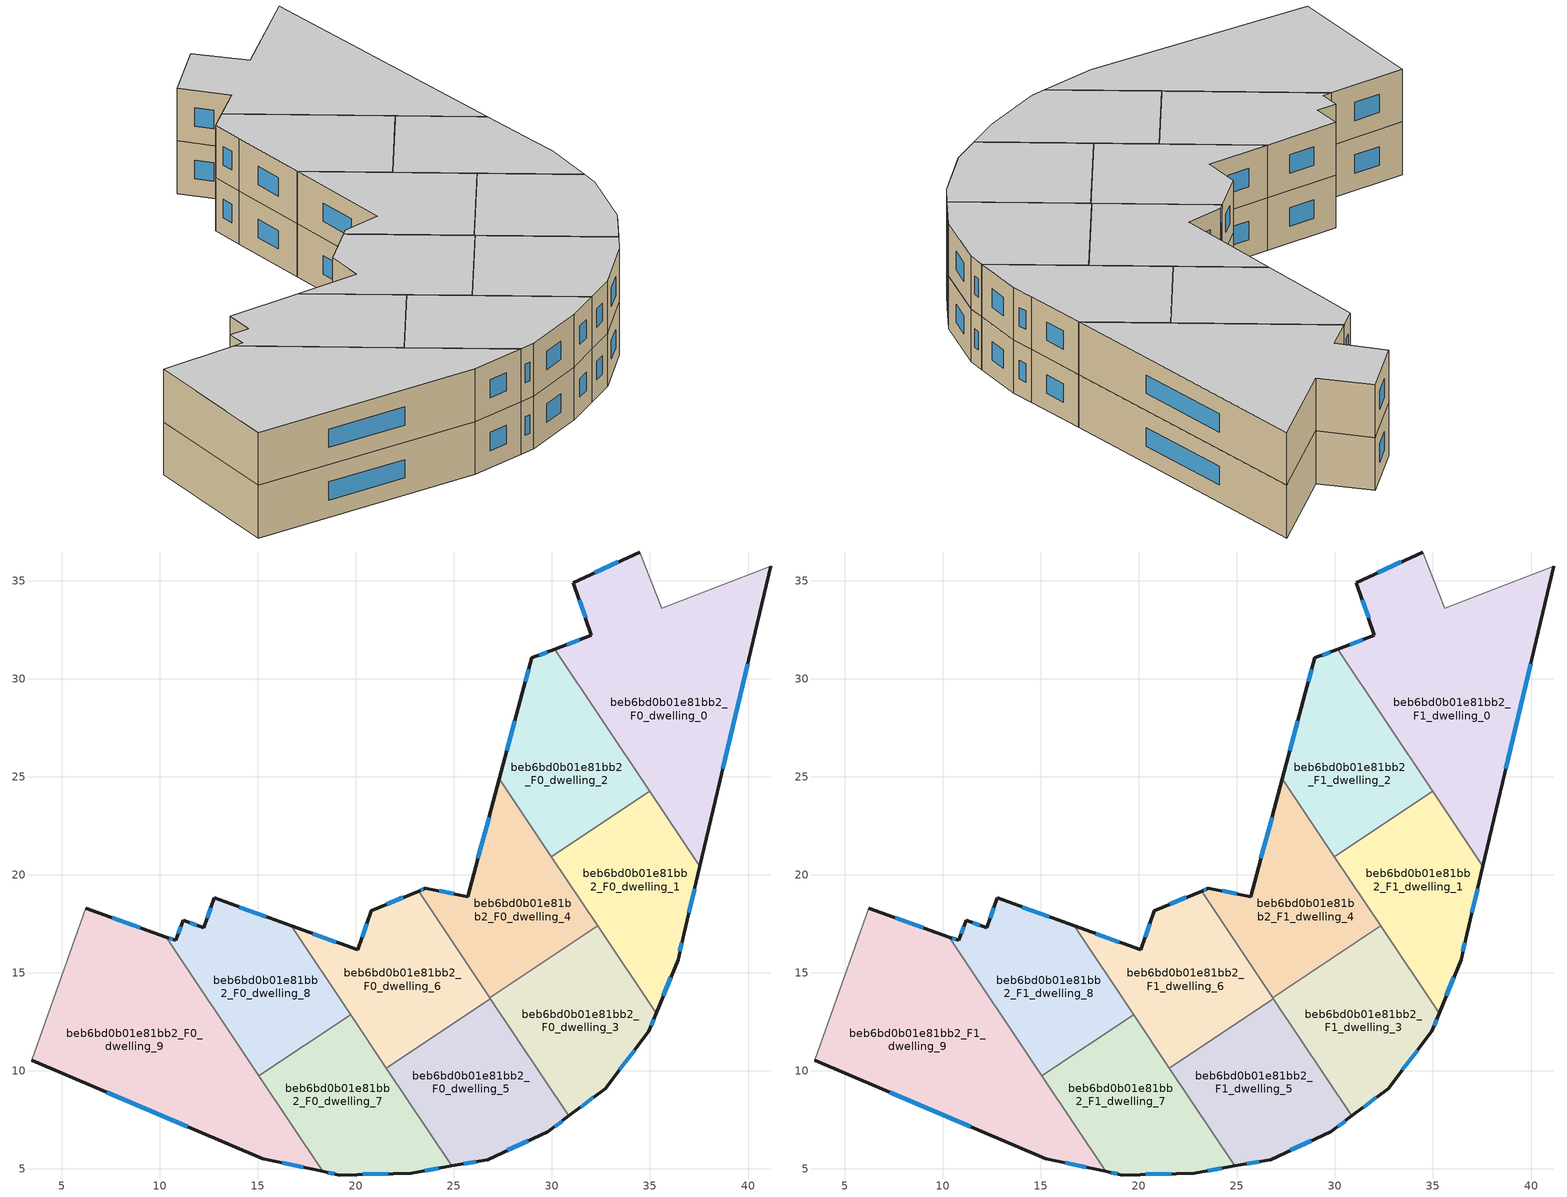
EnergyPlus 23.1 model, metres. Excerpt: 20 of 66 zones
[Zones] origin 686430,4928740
beb6bd0b01e81bb2_F0_dwelling_0
 floor ground (EU_floor_Construction): 41.17,35.74 37.54,20.43 30.14,31.5 32.02,32.22 31.08,34.9 34.48,36.46 35.6,33.6 z0
 wall outside (EU_wall_Construction): 37.54,20.43 41.17,35.74 / 34.48,36.46 31.08,34.9 32.02,32.22 30.14,31.5 z0:3
 wall adiabatic (EU_wall_Construction): 41.17,35.74 35.6,33.6 34.48,36.46 z0:3
 wall to beb6bd0b01e81bb2_F0_dwelling_2 (EU_wall_Construction): 30.14,31.5 34.98,24.26 z0:3
 wall to beb6bd0b01e81bb2_F0_dwelling_1 (EU_wall_Construction): 34.98,24.26 37.54,20.43 z0:3
 window (EU_Window_Construction): 38.72,25.41 39.99,30.76 / 31.41,31.99 30.75,31.74 / 31.39,34.03 31.71,33.09 / 33.37,35.95 32.19,35.41 z0.98:2.02
beb6bd0b01e81bb2_F0_dwelling_1
 floor ground (EU_floor_Construction): 34.98,24.26 37.54,20.43 36.71,16.94 36.44,15.68 35.31,12.93 29.98,20.92 z0
 wall outside (EU_wall_Construction): 35.31,12.93 36.44,15.68 36.71,16.94 37.54,20.43 z0:3
 wall to beb6bd0b01e81bb2_F0_dwelling_2 (EU_wall_Construction): 34.98,24.26 29.98,20.92 z0:3
 wall to beb6bd0b01e81bb2_F0_dwelling_3 (EU_wall_Construction): 32.33,17.39 35.31,12.93 z0:3
 wall to beb6bd0b01e81bb2_F0_dwelling_4 (EU_wall_Construction): 29.98,20.92 32.33,17.39 z0:3
 window (EU_Window_Construction): 36.98,18.07 37.27,19.3 / 36.53,16.09 36.62,16.53 / 35.68,13.82 36.07,14.78 z0.98:2.02
beb6bd0b01e81bb2_F0_dwelling_2
 floor ground (EU_floor_Construction): 30.14,31.5 34.98,24.26 29.98,20.92 27.31,24.9 28.48,29.28 28.97,31.05 z0
 wall outside (EU_wall_Construction): 30.14,31.5 28.97,31.05 28.48,29.28 27.31,24.9 z0:3
 wall to beb6bd0b01e81bb2_F0_dwelling_4 (EU_wall_Construction): 27.31,24.9 29.98,20.92 z0:3
 window (EU_Window_Construction): 29.76,31.36 29.36,31.2 / 28.1,27.85 27.7,26.32 / 28.82,30.48 28.64,29.85 z0.98:2.02
beb6bd0b01e81bb2_F0_dwelling_3
 floor ground (EU_floor_Construction): 32.33,17.39 35.31,12.93 34.94,12.01 32.72,9.1 30.86,7.7 26.84,13.72 z0
 wall outside (EU_wall_Construction): 30.86,7.7 32.72,9.1 34.94,12.01 35.31,12.93 z0:3
 wall to beb6bd0b01e81bb2_F0_dwelling_4 (EU_wall_Construction): 32.33,17.39 26.84,13.72 z0:3
 wall to beb6bd0b01e81bb2_F0_dwelling_5 (EU_wall_Construction): 26.86,13.68 30.86,7.7 z0:3
 wall to beb6bd0b01e81bb2_F0_dwelling_6 (EU_wall_Construction): 26.84,13.72 26.86,13.68 z0:3
 window (EU_Window_Construction): 35.06,12.31 35.19,12.63 / 33.44,10.04 34.22,11.06 / 31.47,8.15 32.12,8.64 z0.98:2.02
beb6bd0b01e81bb2_F0_dwelling_4
 floor ground (EU_floor_Construction): 27.31,24.9 32.33,17.39 26.84,13.72 23.2,19.17 23.55,19.32 25.7,18.88 z0
 wall outside (EU_wall_Construction): 27.31,24.9 25.7,18.88 23.55,19.32 23.2,19.17 z0:3
 wall to beb6bd0b01e81bb2_F0_dwelling_6 (EU_wall_Construction): 23.2,19.17 26.84,13.72 z0:3
 window (EU_Window_Construction): 26.79,22.94 26.23,20.83 / 23.43,19.27 23.31,19.22 / 25,19.02 24.25,19.17 z0.98:2.02
beb6bd0b01e81bb2_F0_dwelling_5
 floor ground (EU_floor_Construction): 26.86,13.68 30.86,7.7 29.8,6.9 26.73,5.48 24.9,5.15 21.56,10.14 z0
 wall outside (EU_wall_Construction): 24.9,5.15 26.73,5.48 29.8,6.9 30.86,7.7 z0:3
 wall to beb6bd0b01e81bb2_F0_dwelling_6 (EU_wall_Construction): 26.86,13.68 21.56,10.14 z0:3
 wall to beb6bd0b01e81bb2_F0_dwelling_7 (EU_wall_Construction): 21.56,10.14 24.9,5.15 z0:3
 window (EU_Window_Construction): 30.14,7.16 30.52,7.44 / 27.73,5.94 28.8,6.43 / 25.49,5.26 26.14,5.37 z0.98:2.02
beb6bd0b01e81bb2_F0_dwelling_6
 floor ground (EU_floor_Construction): 23.2,19.17 26.86,13.68 21.56,10.14 16.72,17.39 20.08,16.17 20.8,18.16 z0
 wall outside (EU_wall_Construction): 23.2,19.17 20.8,18.16 20.08,16.17 16.72,17.39 z0:3
 wall to beb6bd0b01e81bb2_F0_dwelling_8 (EU_wall_Construction): 16.72,17.39 19.74,12.87 z0:3
 wall to beb6bd0b01e81bb2_F0_dwelling_7 (EU_wall_Construction): 19.74,12.87 21.56,10.14 z0:3
 window (EU_Window_Construction): 22.42,18.84 21.58,18.49 / 18.99,16.56 17.81,16.99 / 20.56,17.51 20.32,16.81 z0.98:2.02
beb6bd0b01e81bb2_F0_dwelling_7
 floor ground (EU_floor_Construction): 19.74,12.87 24.9,5.15 22.83,4.79 19.17,4.69 18.32,4.87 15.06,9.75 z0
 wall outside (EU_wall_Construction): 18.32,4.87 19.17,4.69 22.83,4.79 24.9,5.15 z0:3
 wall to beb6bd0b01e81bb2_F0_dwelling_8 (EU_wall_Construction): 19.74,12.87 15.06,9.75 z0:3
 wall to beb6bd0b01e81bb2_F0_dwelling_9 (EU_wall_Construction): 15.06,9.75 18.32,4.87 z0:3
 window (EU_Window_Construction): 23.51,4.9 24.23,5.03 / 20.36,4.72 21.64,4.75 / 18.59,4.81 18.89,4.74 z0.98:2.02
beb6bd0b01e81bb2_F0_dwelling_8
 floor ground (EU_floor_Construction): 16.72,17.39 19.74,12.87 15.06,9.75 10.33,16.82 10.81,16.65 11.19,17.68 12.23,17.3 12.79,18.82 z0
 wall outside (EU_wall_Construction): 16.72,17.39 12.79,18.82 12.23,17.3 11.19,17.68 10.81,16.65 10.33,16.82 z0:3
 wall to beb6bd0b01e81bb2_F0_dwelling_9 (EU_wall_Construction): 10.33,16.82 15.06,9.75 z0:3
 window (EU_Window_Construction): 11.89,17.42 11.53,17.55 / 12.61,18.32 12.41,17.79 / 15.44,17.85 14.06,18.35 / 10.66,16.7 10.49,16.76 / 11.06,17.34 10.94,16.98 z0.98:2.02
beb6bd0b01e81bb2_F0_dwelling_9
 floor ground (EU_floor_Construction): 10.33,16.82 18.32,4.87 15.24,5.53 3.46,10.55 6.23,18.3 z0
 wall outside (EU_wall_Construction): 3.46,10.55 15.24,5.53 18.32,4.87 / 10.33,16.82 6.23,18.3 z0:3
 wall adiabatic (EU_wall_Construction): 6.23,18.3 3.46,10.55 z0:3
 window (EU_Window_Construction): 16.24,5.31 17.32,5.08 / 7.3,8.91 11.41,7.16 / 9,17.3 7.57,17.82 z0.98:2.02
beb6bd0b01e81bb2_F1_dwelling_0
 floor to beb6bd0b01e81bb2_F0_dwelling_0 (EU_floor_Construction): 41.17,35.74 37.54,20.43 30.14,31.5 32.02,32.22 31.08,34.9 34.48,36.46 35.6,33.6 z3
 wall outside (EU_wall_Construction): 37.54,20.43 41.17,35.74 / 34.48,36.46 31.08,34.9 32.02,32.22 30.14,31.5 z3:6
 wall adiabatic (EU_wall_Construction): 41.17,35.74 35.6,33.6 34.48,36.46 z3:6
 wall to beb6bd0b01e81bb2_F1_dwelling_2 (EU_wall_Construction): 30.14,31.5 34.98,24.26 z3:6
 wall to beb6bd0b01e81bb2_F1_dwelling_1 (EU_wall_Construction): 34.98,24.26 37.54,20.43 z3:6
 window (EU_Window_Construction): 38.72,25.41 39.99,30.76 / 31.41,31.99 30.75,31.74 / 31.39,34.03 31.71,33.09 / 33.37,35.95 32.19,35.41 z3.98:5.02
 ceiling to beb6bd0b01e81bb2_F2_dwelling_0 (EU_floor_Construction): 37.54,20.43 41.17,35.74 35.6,33.6 34.48,36.46 31.08,34.9 32.02,32.22 30.14,31.5 z6
beb6bd0b01e81bb2_F1_dwelling_1
 floor to beb6bd0b01e81bb2_F0_dwelling_1 (EU_floor_Construction): 34.98,24.26 37.54,20.43 36.71,16.94 36.44,15.68 35.31,12.93 29.98,20.92 z3
 wall outside (EU_wall_Construction): 35.31,12.93 36.44,15.68 36.71,16.94 37.54,20.43 z3:6
 wall to beb6bd0b01e81bb2_F1_dwelling_2 (EU_wall_Construction): 34.98,24.26 29.98,20.92 z3:6
 wall to beb6bd0b01e81bb2_F1_dwelling_3 (EU_wall_Construction): 32.33,17.39 35.31,12.93 z3:6
 wall to beb6bd0b01e81bb2_F1_dwelling_4 (EU_wall_Construction): 29.98,20.92 32.33,17.39 z3:6
 window (EU_Window_Construction): 36.98,18.07 37.27,19.3 / 36.53,16.09 36.62,16.53 / 35.68,13.82 36.07,14.78 z3.98:5.02
 ceiling to beb6bd0b01e81bb2_F2_dwelling_1 (EU_floor_Construction): 35.31,12.93 36.44,15.68 36.71,16.94 37.54,20.43 34.98,24.26 29.98,20.92 z6
beb6bd0b01e81bb2_F1_dwelling_2
 floor to beb6bd0b01e81bb2_F0_dwelling_2 (EU_floor_Construction): 30.14,31.5 34.98,24.26 29.98,20.92 27.31,24.9 28.48,29.28 28.97,31.05 z3
 wall outside (EU_wall_Construction): 30.14,31.5 28.97,31.05 28.48,29.28 27.31,24.9 z3:6
 wall to beb6bd0b01e81bb2_F1_dwelling_4 (EU_wall_Construction): 27.31,24.9 29.98,20.92 z3:6
 window (EU_Window_Construction): 29.76,31.36 29.36,31.2 / 28.1,27.85 27.7,26.32 / 28.82,30.48 28.64,29.85 z3.98:5.02
 ceiling to beb6bd0b01e81bb2_F2_dwelling_2 (EU_floor_Construction): 34.98,24.26 30.14,31.5 28.97,31.05 28.48,29.28 27.31,24.9 29.98,20.92 z6
beb6bd0b01e81bb2_F1_dwelling_3
 floor to beb6bd0b01e81bb2_F0_dwelling_3 (EU_floor_Construction): 32.33,17.39 35.31,12.93 34.94,12.01 32.72,9.1 30.86,7.7 26.84,13.72 z3
 wall outside (EU_wall_Construction): 30.86,7.7 32.72,9.1 34.94,12.01 35.31,12.93 z3:6
 wall to beb6bd0b01e81bb2_F1_dwelling_4 (EU_wall_Construction): 32.33,17.39 26.84,13.72 z3:6
 wall to beb6bd0b01e81bb2_F1_dwelling_5 (EU_wall_Construction): 26.86,13.68 30.86,7.7 z3:6
 wall to beb6bd0b01e81bb2_F1_dwelling_6 (EU_wall_Construction): 26.84,13.72 26.86,13.68 z3:6
 window (EU_Window_Construction): 35.06,12.31 35.19,12.63 / 33.44,10.04 34.22,11.06 / 31.47,8.15 32.12,8.64 z3.98:5.02
 ceiling to beb6bd0b01e81bb2_F2_dwelling_3 (EU_floor_Construction): 32.72,9.1 34.94,12.01 35.31,12.93 32.33,17.39 26.84,13.72 30.86,7.7 z6
beb6bd0b01e81bb2_F1_dwelling_4
 floor to beb6bd0b01e81bb2_F0_dwelling_4 (EU_floor_Construction): 27.31,24.9 32.33,17.39 26.84,13.72 23.2,19.17 23.55,19.32 25.7,18.88 z3
 wall outside (EU_wall_Construction): 27.31,24.9 25.7,18.88 23.55,19.32 23.2,19.17 z3:6
 wall to beb6bd0b01e81bb2_F1_dwelling_6 (EU_wall_Construction): 23.2,19.17 26.84,13.72 z3:6
 window (EU_Window_Construction): 26.79,22.94 26.23,20.83 / 23.43,19.27 23.31,19.22 / 25,19.02 24.25,19.17 z3.98:5.02
 ceiling to beb6bd0b01e81bb2_F2_dwelling_4 (EU_floor_Construction): 32.33,17.39 27.31,24.9 25.7,18.88 23.55,19.32 23.2,19.17 26.84,13.72 z6
beb6bd0b01e81bb2_F1_dwelling_5
 floor to beb6bd0b01e81bb2_F0_dwelling_5 (EU_floor_Construction): 26.86,13.68 30.86,7.7 29.8,6.9 26.73,5.48 24.9,5.15 21.56,10.14 z3
 wall outside (EU_wall_Construction): 24.9,5.15 26.73,5.48 29.8,6.9 30.86,7.7 z3:6
 wall to beb6bd0b01e81bb2_F1_dwelling_6 (EU_wall_Construction): 26.86,13.68 21.56,10.14 z3:6
 wall to beb6bd0b01e81bb2_F1_dwelling_7 (EU_wall_Construction): 21.56,10.14 24.9,5.15 z3:6
 window (EU_Window_Construction): 30.14,7.16 30.52,7.44 / 27.73,5.94 28.8,6.43 / 25.49,5.26 26.14,5.37 z3.98:5.02
 ceiling to beb6bd0b01e81bb2_F2_dwelling_5 (EU_floor_Construction): 29.8,6.9 30.86,7.7 26.86,13.68 21.56,10.14 24.9,5.15 26.73,5.48 z6
beb6bd0b01e81bb2_F1_dwelling_6
 floor to beb6bd0b01e81bb2_F0_dwelling_6 (EU_floor_Construction): 23.2,19.17 26.86,13.68 21.56,10.14 16.72,17.39 20.08,16.17 20.8,18.16 z3
 wall outside (EU_wall_Construction): 23.2,19.17 20.8,18.16 20.08,16.17 16.72,17.39 z3:6
 wall to beb6bd0b01e81bb2_F1_dwelling_8 (EU_wall_Construction): 16.72,17.39 19.74,12.87 z3:6
 wall to beb6bd0b01e81bb2_F1_dwelling_7 (EU_wall_Construction): 19.74,12.87 21.56,10.14 z3:6
 window (EU_Window_Construction): 22.42,18.84 21.58,18.49 / 18.99,16.56 17.81,16.99 / 20.56,17.51 20.32,16.81 z3.98:5.02
 ceiling to beb6bd0b01e81bb2_F2_dwelling_6 (EU_floor_Construction): 26.86,13.68 23.2,19.17 20.8,18.16 20.08,16.17 16.72,17.39 21.56,10.14 z6
beb6bd0b01e81bb2_F1_dwelling_7
 floor to beb6bd0b01e81bb2_F0_dwelling_7 (EU_floor_Construction): 19.74,12.87 24.9,5.15 22.83,4.79 19.17,4.69 18.32,4.87 15.06,9.75 z3
 wall outside (EU_wall_Construction): 18.32,4.87 19.17,4.69 22.83,4.79 24.9,5.15 z3:6
 wall to beb6bd0b01e81bb2_F1_dwelling_8 (EU_wall_Construction): 19.74,12.87 15.06,9.75 z3:6
 wall to beb6bd0b01e81bb2_F1_dwelling_9 (EU_wall_Construction): 15.06,9.75 18.32,4.87 z3:6
 window (EU_Window_Construction): 23.51,4.9 24.23,5.03 / 20.36,4.72 21.64,4.75 / 18.59,4.81 18.89,4.74 z3.98:5.02
 ceiling to beb6bd0b01e81bb2_F2_dwelling_7 (EU_floor_Construction): 24.9,5.15 19.74,12.87 15.06,9.75 18.32,4.87 19.17,4.69 22.83,4.79 z6
beb6bd0b01e81bb2_F1_dwelling_8
 floor to beb6bd0b01e81bb2_F0_dwelling_8 (EU_floor_Construction): 16.72,17.39 19.74,12.87 15.06,9.75 10.33,16.82 10.81,16.65 11.19,17.68 12.23,17.3 12.79,18.82 z3
 wall outside (EU_wall_Construction): 16.72,17.39 12.79,18.82 12.23,17.3 11.19,17.68 10.81,16.65 10.33,16.82 z3:6
 wall to beb6bd0b01e81bb2_F1_dwelling_9 (EU_wall_Construction): 10.33,16.82 15.06,9.75 z3:6
 window (EU_Window_Construction): 11.89,17.42 11.53,17.55 / 12.61,18.32 12.41,17.79 / 15.44,17.85 14.06,18.35 / 10.66,16.7 10.49,16.76 / 11.06,17.34 10.94,16.98 z3.98:5.02
 ceiling to beb6bd0b01e81bb2_F2_dwelling_8 (EU_floor_Construction): 19.74,12.87 16.72,17.39 12.79,18.82 12.23,17.3 11.19,17.68 10.81,16.65 10.33,16.82 15.06,9.75 z6
beb6bd0b01e81bb2_F1_dwelling_9
 floor to beb6bd0b01e81bb2_F0_dwelling_9 (EU_floor_Construction): 10.33,16.82 18.32,4.87 15.24,5.53 3.46,10.55 6.23,18.3 z3
 wall outside (EU_wall_Construction): 3.46,10.55 15.24,5.53 18.32,4.87 / 10.33,16.82 6.23,18.3 z3:6
 wall adiabatic (EU_wall_Construction): 6.23,18.3 3.46,10.55 z3:6
 window (EU_Window_Construction): 16.24,5.31 17.32,5.08 / 7.3,8.91 11.41,7.16 / 9,17.3 7.57,17.82 z3.98:5.02
 ceiling to beb6bd0b01e81bb2_F2_dwelling_9 (EU_floor_Construction): 18.32,4.87 10.33,16.82 6.23,18.3 3.46,10.55 15.24,5.53 z6
[Building]
EU S2 Campaign: North Axis=0; Terrain=City; Solar Distribution=FullExterior
[Site:Location]
Bologna: Latitude=44.5; Longitude=11.25; Time Zone=1; Elevation=37
[SizingPeriod:WeatherFileDays]
AnnualSizingPeriod: Begin Month=1; Begin Day of Month=1; End Month=12; End Day of Month=31; Day of Week for Start Day=Monday; Use Weather File Daylight Saving Period=No; Use Weather File Rain and Snow Indicators=No
[MATERIAL]
EU_InternalMass_Material: Roughness=MediumRough; Thickness=0.1; Conductivity=1; Density=1800; Specific Heat=900; Thermal Absorptance=0.9; Solar Absorptance=0.7; Visible Absorptance=0.7
[MATERIAL:NOMASS] Roughness=MediumRough; Thermal Absorptance=0.9; Solar Absorptance=0.7; Visible Absorptance=0.7
Name | Thermal Resistance
EU_wall_NoMass | 0.905828
EU_floor_NoMass | 0.67114
[WINDOWMATERIAL:SIMPLEGLAZINGSYSTEM]
EU_Window_SimpleGlazing: UFactor=4.52486; Solar Heat Gain Coefficient=0.85; Visible Transmittance=0.85
[CONSTRUCTION]
EU_wall_Construction: EU_wall_NoMass
EU_floor_Construction: EU_floor_NoMass
EU_Window_Construction: EU_Window_SimpleGlazing
EU_InternalMass_Construction: EU_InternalMass_Material
[ZONE] Type=1; Multiplier=1; Ceiling Height=autocalculate; Floor Area=autocalculate; Part of Total Floor Area=Yes
Name | Volume
beb6bd0b01e81bb2_F0_dwelling_0; beb6bd0b01e81bb2_F1_dwelling_0 | 263.488
beb6bd0b01e81bb2_F0_dwelling_1; beb6bd0b01e81bb2_F1_dwelling_1 | 131.726
beb6bd0b01e81bb2_F0_dwelling_2; beb6bd0b01e81bb2_F1_dwelling_2; beb6bd0b01e81bb2_F0_dwelling_4; beb6bd0b01e81bb2_F1_dwelling_4 | 131.733
beb6bd0b01e81bb2_F0_dwelling_3; beb6bd0b01e81bb2_F1_dwelling_3; beb6bd0b01e81bb2_F0_dwelling_8; beb6bd0b01e81bb2_F1_dwelling_8 | 131.748
beb6bd0b01e81bb2_F0_dwelling_5; beb6bd0b01e81bb2_F1_dwelling_5 | 131.747
beb6bd0b01e81bb2_F0_dwelling_6; beb6bd0b01e81bb2_F1_dwelling_6 | 131.732
beb6bd0b01e81bb2_F0_dwelling_7; beb6bd0b01e81bb2_F1_dwelling_7 | 131.725
beb6bd0b01e81bb2_F0_dwelling_9; beb6bd0b01e81bb2_F1_dwelling_9 | 263.475
[INTERNALMASS] Construction=EU_InternalMass_Construction
Name | Zone or ZoneList | Surface Area
beb6bd0b01e81bb2_F0_dwelling_0_EU_InternalMass | beb6bd0b01e81bb2_F0_dwelling_0 | 87.8293
beb6bd0b01e81bb2_F0_dwelling_1_EU_InternalMass | beb6bd0b01e81bb2_F0_dwelling_1 | 43.9087
beb6bd0b01e81bb2_F0_dwelling_2_EU_InternalMass | beb6bd0b01e81bb2_F0_dwelling_2 | 43.911
beb6bd0b01e81bb2_F0_dwelling_3_EU_InternalMass | beb6bd0b01e81bb2_F0_dwelling_3 | 43.9157
beb6bd0b01e81bb2_F0_dwelling_4_EU_InternalMass | beb6bd0b01e81bb2_F0_dwelling_4 | 43.9107
beb6bd0b01e81bb2_F0_dwelling_5_EU_InternalMass | beb6bd0b01e81bb2_F0_dwelling_5 | 43.9152
beb6bd0b01e81bb2_F0_dwelling_6_EU_InternalMass | beb6bd0b01e81bb2_F0_dwelling_6 | 43.9108
beb6bd0b01e81bb2_F0_dwelling_7_EU_InternalMass | beb6bd0b01e81bb2_F0_dwelling_7 | 43.9086
beb6bd0b01e81bb2_F0_dwelling_8_EU_InternalMass | beb6bd0b01e81bb2_F0_dwelling_8 | 43.916
beb6bd0b01e81bb2_F0_dwelling_9_EU_InternalMass | beb6bd0b01e81bb2_F0_dwelling_9 | 87.8249
beb6bd0b01e81bb2_F1_dwelling_0_EU_InternalMass | beb6bd0b01e81bb2_F1_dwelling_0 | 87.8293
beb6bd0b01e81bb2_F1_dwelling_1_EU_InternalMass | beb6bd0b01e81bb2_F1_dwelling_1 | 43.9087
beb6bd0b01e81bb2_F1_dwelling_2_EU_InternalMass | beb6bd0b01e81bb2_F1_dwelling_2 | 43.911
beb6bd0b01e81bb2_F1_dwelling_3_EU_InternalMass | beb6bd0b01e81bb2_F1_dwelling_3 | 43.9157
beb6bd0b01e81bb2_F1_dwelling_4_EU_InternalMass | beb6bd0b01e81bb2_F1_dwelling_4 | 43.9107
beb6bd0b01e81bb2_F1_dwelling_5_EU_InternalMass | beb6bd0b01e81bb2_F1_dwelling_5 | 43.9152
beb6bd0b01e81bb2_F1_dwelling_6_EU_InternalMass | beb6bd0b01e81bb2_F1_dwelling_6 | 43.9108
beb6bd0b01e81bb2_F1_dwelling_7_EU_InternalMass | beb6bd0b01e81bb2_F1_dwelling_7 | 43.9086
beb6bd0b01e81bb2_F1_dwelling_8_EU_InternalMass | beb6bd0b01e81bb2_F1_dwelling_8 | 43.916
beb6bd0b01e81bb2_F1_dwelling_9_EU_InternalMass | beb6bd0b01e81bb2_F1_dwelling_9 | 87.8249
[OTHEREQUIPMENT] Fuel Type=Electricity; Design Level Calculation Method=Watts/Area; Power per Zone Floor Area=1; Fraction Latent=0; Fraction Radiant=0; Fraction Lost=0; Carbon Dioxide Generation Rate=0; EndUse Subcategory=EU_Step8_InternalGains
Name | Zone or ZoneList or Space or SpaceList | Schedule
EU_Step8_InternalGain_beb6bd0b01e81bb2_F0_dwelling_0_f000 | beb6bd0b01e81bb2_F0_dwelling_0 | EU_Step8_GainSchedule_beb6bd0b01e81bb2_F0_dwelling_0_f000
EU_Step8_InternalGain_beb6bd0b01e81bb2_F0_dwelling_1_f000 | beb6bd0b01e81bb2_F0_dwelling_1 | EU_Step8_GainSchedule_beb6bd0b01e81bb2_F0_dwelling_1_f000
EU_Step8_InternalGain_beb6bd0b01e81bb2_F0_dwelling_2_f000 | beb6bd0b01e81bb2_F0_dwelling_2 | EU_Step8_GainSchedule_beb6bd0b01e81bb2_F0_dwelling_2_f000
EU_Step8_InternalGain_beb6bd0b01e81bb2_F0_dwelling_3_f000 | beb6bd0b01e81bb2_F0_dwelling_3 | EU_Step8_GainSchedule_beb6bd0b01e81bb2_F0_dwelling_3_f000
EU_Step8_InternalGain_beb6bd0b01e81bb2_F0_dwelling_4_f000 | beb6bd0b01e81bb2_F0_dwelling_4 | EU_Step8_GainSchedule_beb6bd0b01e81bb2_F0_dwelling_4_f000
EU_Step8_InternalGain_beb6bd0b01e81bb2_F0_dwelling_5_f000 | beb6bd0b01e81bb2_F0_dwelling_5 | EU_Step8_GainSchedule_beb6bd0b01e81bb2_F0_dwelling_5_f000
EU_Step8_InternalGain_beb6bd0b01e81bb2_F0_dwelling_6_f000 | beb6bd0b01e81bb2_F0_dwelling_6 | EU_Step8_GainSchedule_beb6bd0b01e81bb2_F0_dwelling_6_f000
EU_Step8_InternalGain_beb6bd0b01e81bb2_F0_dwelling_7_f000 | beb6bd0b01e81bb2_F0_dwelling_7 | EU_Step8_GainSchedule_beb6bd0b01e81bb2_F0_dwelling_7_f000
EU_Step8_InternalGain_beb6bd0b01e81bb2_F0_dwelling_8_f000 | beb6bd0b01e81bb2_F0_dwelling_8 | EU_Step8_GainSchedule_beb6bd0b01e81bb2_F0_dwelling_8_f000
EU_Step8_InternalGain_beb6bd0b01e81bb2_F0_dwelling_9_f000 | beb6bd0b01e81bb2_F0_dwelling_9 | EU_Step8_GainSchedule_beb6bd0b01e81bb2_F0_dwelling_9_f000
EU_Step8_InternalGain_beb6bd0b01e81bb2_F1_dwelling_0_f000 | beb6bd0b01e81bb2_F1_dwelling_0 | EU_Step8_GainSchedule_beb6bd0b01e81bb2_F1_dwelling_0_f000
EU_Step8_InternalGain_beb6bd0b01e81bb2_F1_dwelling_1_f000 | beb6bd0b01e81bb2_F1_dwelling_1 | EU_Step8_GainSchedule_beb6bd0b01e81bb2_F1_dwelling_1_f000
EU_Step8_InternalGain_beb6bd0b01e81bb2_F1_dwelling_2_f000 | beb6bd0b01e81bb2_F1_dwelling_2 | EU_Step8_GainSchedule_beb6bd0b01e81bb2_F1_dwelling_2_f000
EU_Step8_InternalGain_beb6bd0b01e81bb2_F1_dwelling_3_f000 | beb6bd0b01e81bb2_F1_dwelling_3 | EU_Step8_GainSchedule_beb6bd0b01e81bb2_F1_dwelling_3_f000
EU_Step8_InternalGain_beb6bd0b01e81bb2_F1_dwelling_4_f000 | beb6bd0b01e81bb2_F1_dwelling_4 | EU_Step8_GainSchedule_beb6bd0b01e81bb2_F1_dwelling_4_f000
EU_Step8_InternalGain_beb6bd0b01e81bb2_F1_dwelling_5_f000 | beb6bd0b01e81bb2_F1_dwelling_5 | EU_Step8_GainSchedule_beb6bd0b01e81bb2_F1_dwelling_5_f000
EU_Step8_InternalGain_beb6bd0b01e81bb2_F1_dwelling_6_f000 | beb6bd0b01e81bb2_F1_dwelling_6 | EU_Step8_GainSchedule_beb6bd0b01e81bb2_F1_dwelling_6_f000
EU_Step8_InternalGain_beb6bd0b01e81bb2_F1_dwelling_7_f000 | beb6bd0b01e81bb2_F1_dwelling_7 | EU_Step8_GainSchedule_beb6bd0b01e81bb2_F1_dwelling_7_f000
EU_Step8_InternalGain_beb6bd0b01e81bb2_F1_dwelling_8_f000 | beb6bd0b01e81bb2_F1_dwelling_8 | EU_Step8_GainSchedule_beb6bd0b01e81bb2_F1_dwelling_8_f000
EU_Step8_InternalGain_beb6bd0b01e81bb2_F1_dwelling_9_f000 | beb6bd0b01e81bb2_F1_dwelling_9 | EU_Step8_GainSchedule_beb6bd0b01e81bb2_F1_dwelling_9_f000
[ZONEVENTILATION:DESIGNFLOWRATE] Schedule=EU_AlwaysOn; Design Flow Rate Calculation Method=AirChanges/Hour; Air Changes per Hour=0.73129; Ventilation Type=Natural; Fan Pressure Rise=0; Fan Total Efficiency=1; Constant Term Coefficient=1; Temperature Term Coefficient=0; Velocity Term Coefficient=0; Velocity Squared Term Coefficient=0; Minimum Indoor Temperature=-100; Maximum Indoor Temperature=100; Delta Temperature=-100; Minimum Outdoor Temperature=-100; Maximum Outdoor Temperature=100; Maximum Wind Speed=40
Name | Zone or ZoneList or Space or SpaceList
EU_ConstantAir_beb6bd0b01e81bb2_F0_dwelling_0 | beb6bd0b01e81bb2_F0_dwelling_0
EU_ConstantAir_beb6bd0b01e81bb2_F0_dwelling_1 | beb6bd0b01e81bb2_F0_dwelling_1
EU_ConstantAir_beb6bd0b01e81bb2_F0_dwelling_2 | beb6bd0b01e81bb2_F0_dwelling_2
EU_ConstantAir_beb6bd0b01e81bb2_F0_dwelling_3 | beb6bd0b01e81bb2_F0_dwelling_3
EU_ConstantAir_beb6bd0b01e81bb2_F0_dwelling_4 | beb6bd0b01e81bb2_F0_dwelling_4
EU_ConstantAir_beb6bd0b01e81bb2_F0_dwelling_5 | beb6bd0b01e81bb2_F0_dwelling_5
EU_ConstantAir_beb6bd0b01e81bb2_F0_dwelling_6 | beb6bd0b01e81bb2_F0_dwelling_6
EU_ConstantAir_beb6bd0b01e81bb2_F0_dwelling_7 | beb6bd0b01e81bb2_F0_dwelling_7
EU_ConstantAir_beb6bd0b01e81bb2_F0_dwelling_8 | beb6bd0b01e81bb2_F0_dwelling_8
EU_ConstantAir_beb6bd0b01e81bb2_F0_dwelling_9 | beb6bd0b01e81bb2_F0_dwelling_9
EU_ConstantAir_beb6bd0b01e81bb2_F1_dwelling_0 | beb6bd0b01e81bb2_F1_dwelling_0
EU_ConstantAir_beb6bd0b01e81bb2_F1_dwelling_1 | beb6bd0b01e81bb2_F1_dwelling_1
EU_ConstantAir_beb6bd0b01e81bb2_F1_dwelling_2 | beb6bd0b01e81bb2_F1_dwelling_2
EU_ConstantAir_beb6bd0b01e81bb2_F1_dwelling_3 | beb6bd0b01e81bb2_F1_dwelling_3
EU_ConstantAir_beb6bd0b01e81bb2_F1_dwelling_4 | beb6bd0b01e81bb2_F1_dwelling_4
EU_ConstantAir_beb6bd0b01e81bb2_F1_dwelling_5 | beb6bd0b01e81bb2_F1_dwelling_5
EU_ConstantAir_beb6bd0b01e81bb2_F1_dwelling_6 | beb6bd0b01e81bb2_F1_dwelling_6
EU_ConstantAir_beb6bd0b01e81bb2_F1_dwelling_7 | beb6bd0b01e81bb2_F1_dwelling_7
EU_ConstantAir_beb6bd0b01e81bb2_F1_dwelling_8 | beb6bd0b01e81bb2_F1_dwelling_8
EU_ConstantAir_beb6bd0b01e81bb2_F1_dwelling_9 | beb6bd0b01e81bb2_F1_dwelling_9
[HVACTEMPLATE:THERMOSTAT] Constant Heating Setpoint=20; Constant Cooling Setpoint=50
EU_HeatOnly_beb6bd0b01e81bb2_F0_dwelling_0; EU_HeatOnly_beb6bd0b01e81bb2_F0_dwelling_1; EU_HeatOnly_beb6bd0b01e81bb2_F0_dwelling_2; EU_HeatOnly_beb6bd0b01e81bb2_F0_dwelling_3; EU_HeatOnly_beb6bd0b01e81bb2_F0_dwelling_4; EU_HeatOnly_beb6bd0b01e81bb2_F0_dwelling_5; EU_HeatOnly_beb6bd0b01e81bb2_F0_dwelling_6; EU_HeatOnly_beb6bd0b01e81bb2_F0_dwelling_7; EU_HeatOnly_beb6bd0b01e81bb2_F0_dwelling_8; EU_HeatOnly_beb6bd0b01e81bb2_F0_dwelling_9; EU_HeatOnly_beb6bd0b01e81bb2_F1_dwelling_0; EU_HeatOnly_beb6bd0b01e81bb2_F1_dwelling_1; EU_HeatOnly_beb6bd0b01e81bb2_F1_dwelling_2; EU_HeatOnly_beb6bd0b01e81bb2_F1_dwelling_3; EU_HeatOnly_beb6bd0b01e81bb2_F1_dwelling_4; EU_HeatOnly_beb6bd0b01e81bb2_F1_dwelling_5; EU_HeatOnly_beb6bd0b01e81bb2_F1_dwelling_6; EU_HeatOnly_beb6bd0b01e81bb2_F1_dwelling_7; EU_HeatOnly_beb6bd0b01e81bb2_F1_dwelling_8; EU_HeatOnly_beb6bd0b01e81bb2_F1_dwelling_9; EU_HeatOnly_beb6bd0b01e81bb2_F2_dwelling_0; EU_HeatOnly_beb6bd0b01e81bb2_F2_dwelling_1; EU_HeatOnly_beb6bd0b01e81bb2_F2_dwelling_2; EU_HeatOnly_beb6bd0b01e81bb2_F2_dwelling_3; EU_HeatOnly_beb6bd0b01e81bb2_F2_dwelling_4; EU_HeatOnly_beb6bd0b01e81bb2_F2_dwelling_5; EU_HeatOnly_beb6bd0b01e81bb2_F2_dwelling_6; EU_HeatOnly_beb6bd0b01e81bb2_F2_dwelling_7; EU_HeatOnly_beb6bd0b01e81bb2_F2_dwelling_8; EU_HeatOnly_beb6bd0b01e81bb2_F2_dwelling_9; EU_HeatOnly_beb6bd0b01e81bb2_F3_dwelling_0; EU_HeatOnly_beb6bd0b01e81bb2_F3_dwelling_1; EU_HeatOnly_beb6bd0b01e81bb2_F3_dwelling_2; EU_HeatOnly_beb6bd0b01e81bb2_F3_dwelling_3; EU_HeatOnly_beb6bd0b01e81bb2_F3_dwelling_4; EU_HeatOnly_beb6bd0b01e81bb2_F3_dwelling_5; EU_HeatOnly_beb6bd0b01e81bb2_F3_dwelling_6; EU_HeatOnly_beb6bd0b01e81bb2_F3_dwelling_7; EU_HeatOnly_beb6bd0b01e81bb2_F3_dwelling_8; EU_HeatOnly_beb6bd0b01e81bb2_F4_dwelling_0; EU_HeatOnly_beb6bd0b01e81bb2_F4_dwelling_1; EU_HeatOnly_beb6bd0b01e81bb2_F4_dwelling_2; EU_HeatOnly_beb6bd0b01e81bb2_F4_dwelling_3; EU_HeatOnly_beb6bd0b01e81bb2_F4_dwelling_4; EU_HeatOnly_beb6bd0b01e81bb2_F4_dwelling_5; EU_HeatOnly_beb6bd0b01e81bb2_F4_dwelling_6; EU_HeatOnly_beb6bd0b01e81bb2_F4_dwelling_7; EU_HeatOnly_beb6bd0b01e81bb2_F4_dwelling_8; EU_HeatOnly_beb6bd0b01e81bb2_F5_dwelling_0; EU_HeatOnly_beb6bd0b01e81bb2_F5_dwelling_1; EU_HeatOnly_beb6bd0b01e81bb2_F5_dwelling_2; EU_HeatOnly_beb6bd0b01e81bb2_F5_dwelling_3; EU_HeatOnly_beb6bd0b01e81bb2_F5_dwelling_4; EU_HeatOnly_beb6bd0b01e81bb2_F5_dwelling_5; EU_HeatOnly_beb6bd0b01e81bb2_F5_dwelling_6; EU_HeatOnly_beb6bd0b01e81bb2_F5_dwelling_7; EU_HeatOnly_beb6bd0b01e81bb2_F5_dwelling_8; EU_HeatOnly_beb6bd0b01e81bb2_F6_dwelling_0; EU_HeatOnly_beb6bd0b01e81bb2_F6_dwelling_1; EU_HeatOnly_beb6bd0b01e81bb2_F6_dwelling_2; EU_HeatOnly_beb6bd0b01e81bb2_F6_dwelling_3; EU_HeatOnly_beb6bd0b01e81bb2_F6_dwelling_4; EU_HeatOnly_beb6bd0b01e81bb2_F6_dwelling_5; EU_HeatOnly_beb6bd0b01e81bb2_F6_dwelling_6; EU_HeatOnly_beb6bd0b01e81bb2_F6_dwelling_7; EU_HeatOnly_beb6bd0b01e81bb2_F6_dwelling_8
[HVACTEMPLATE:ZONE:IDEALLOADSAIRSYSTEM] System Availability Schedule=EU_AlwaysOn; Maximum Heating Supply Air Temperature=50; Minimum Cooling Supply Air Temperature=13; Maximum Heating Supply Air Humidity Ratio=0.0156; Minimum Cooling Supply Air Humidity Ratio=0.0077; Heating Limit=NoLimit; Cooling Limit=NoLimit; Heating Availability Schedule=EU_AlwaysOn; Cooling Availability Schedule=EU_CoolingOff; Dehumidification Control Type=ConstantSensibleHeatRatio; Cooling Sensible Heat Ratio=0.7; Dehumidification Setpoint=60; Humidification Control Type=None; Humidification Setpoint=30; Outdoor Air Method=None; Outdoor Air Flow Rate per Person=0.00944; Outdoor Air Flow Rate per Zone Floor Area=0; Outdoor Air Flow Rate per Zone=0; Demand Controlled Ventilation Type=None; Outdoor Air Economizer Type=NoEconomizer; Heat Recovery Type=None; Sensible Heat Recovery Effectiveness=0.7; Latent Heat Recovery Effectiveness=0.65
Name | Template Thermostat
beb6bd0b01e81bb2_F0_dwelling_0 | EU_HeatOnly_beb6bd0b01e81bb2_F0_dwelling_0
beb6bd0b01e81bb2_F0_dwelling_1 | EU_HeatOnly_beb6bd0b01e81bb2_F0_dwelling_1
beb6bd0b01e81bb2_F0_dwelling_2 | EU_HeatOnly_beb6bd0b01e81bb2_F0_dwelling_2
beb6bd0b01e81bb2_F0_dwelling_3 | EU_HeatOnly_beb6bd0b01e81bb2_F0_dwelling_3
beb6bd0b01e81bb2_F0_dwelling_4 | EU_HeatOnly_beb6bd0b01e81bb2_F0_dwelling_4
beb6bd0b01e81bb2_F0_dwelling_5 | EU_HeatOnly_beb6bd0b01e81bb2_F0_dwelling_5
beb6bd0b01e81bb2_F0_dwelling_6 | EU_HeatOnly_beb6bd0b01e81bb2_F0_dwelling_6
beb6bd0b01e81bb2_F0_dwelling_7 | EU_HeatOnly_beb6bd0b01e81bb2_F0_dwelling_7
beb6bd0b01e81bb2_F0_dwelling_8 | EU_HeatOnly_beb6bd0b01e81bb2_F0_dwelling_8
beb6bd0b01e81bb2_F0_dwelling_9 | EU_HeatOnly_beb6bd0b01e81bb2_F0_dwelling_9
beb6bd0b01e81bb2_F1_dwelling_0 | EU_HeatOnly_beb6bd0b01e81bb2_F1_dwelling_0
beb6bd0b01e81bb2_F1_dwelling_1 | EU_HeatOnly_beb6bd0b01e81bb2_F1_dwelling_1
beb6bd0b01e81bb2_F1_dwelling_2 | EU_HeatOnly_beb6bd0b01e81bb2_F1_dwelling_2
beb6bd0b01e81bb2_F1_dwelling_3 | EU_HeatOnly_beb6bd0b01e81bb2_F1_dwelling_3
beb6bd0b01e81bb2_F1_dwelling_4 | EU_HeatOnly_beb6bd0b01e81bb2_F1_dwelling_4
beb6bd0b01e81bb2_F1_dwelling_5 | EU_HeatOnly_beb6bd0b01e81bb2_F1_dwelling_5
beb6bd0b01e81bb2_F1_dwelling_6 | EU_HeatOnly_beb6bd0b01e81bb2_F1_dwelling_6
beb6bd0b01e81bb2_F1_dwelling_7 | EU_HeatOnly_beb6bd0b01e81bb2_F1_dwelling_7
beb6bd0b01e81bb2_F1_dwelling_8 | EU_HeatOnly_beb6bd0b01e81bb2_F1_dwelling_8
beb6bd0b01e81bb2_F1_dwelling_9 | EU_HeatOnly_beb6bd0b01e81bb2_F1_dwelling_9
[SIZING:ZONE] Zone Cooling Design Supply Air Temperature Input Method=SupplyAirTemperature; Zone Cooling Design Supply Air Temperature=13; Zone Heating Design Supply Air Temperature Input Method=SupplyAirTemperature; Zone Heating Design Supply Air Temperature=50; Zone Cooling Design Supply Air Humidity Ratio=0.008; Zone Heating Design Supply Air Humidity Ratio=0.008; Cooling Design Air Flow Method=DesignDay; Cooling Design Air Flow Rate=0; Cooling Minimum Air Flow per Zone Floor Area=0.000762; Cooling Minimum Air Flow=0; Cooling Minimum Air Flow Fraction=0.2; Heating Design Air Flow Method=DesignDay; Heating Design Air Flow Rate=0; Heating Maximum Air Flow per Zone Floor Area=0.002032; Heating Maximum Air Flow=0.141576; Heating Maximum Air Flow Fraction=0.3; Account for Dedicated Outdoor Air System=No; Dedicated Outdoor Air System Control Strategy=NeutralSupplyAir; Dedicated Outdoor Air Low Setpoint Temperature for Design=autosize; Dedicated Outdoor Air High Setpoint Temperature for Design=autosize; Zone Load Sizing Method=Sensible Load Only No Latent Load; Zone Latent Cooling Design Supply Air Humidity Ratio Input Method=HumidityRatioDifference; Zone Cooling Design Supply Air Humidity Ratio Difference=0.005; Zone Latent Heating Design Supply Air Humidity Ratio Input Method=HumidityRatioDifference; Zone Humidification Design Supply Air Humidity Ratio Difference=0.005
beb6bd0b01e81bb2_F0_dwelling_0; beb6bd0b01e81bb2_F0_dwelling_1; beb6bd0b01e81bb2_F0_dwelling_2; beb6bd0b01e81bb2_F0_dwelling_3; beb6bd0b01e81bb2_F0_dwelling_4; beb6bd0b01e81bb2_F0_dwelling_5; beb6bd0b01e81bb2_F0_dwelling_6; beb6bd0b01e81bb2_F0_dwelling_7; beb6bd0b01e81bb2_F0_dwelling_8; beb6bd0b01e81bb2_F0_dwelling_9; beb6bd0b01e81bb2_F1_dwelling_0; beb6bd0b01e81bb2_F1_dwelling_1; beb6bd0b01e81bb2_F1_dwelling_2; beb6bd0b01e81bb2_F1_dwelling_3; beb6bd0b01e81bb2_F1_dwelling_4; beb6bd0b01e81bb2_F1_dwelling_5; beb6bd0b01e81bb2_F1_dwelling_6; beb6bd0b01e81bb2_F1_dwelling_7; beb6bd0b01e81bb2_F1_dwelling_8; beb6bd0b01e81bb2_F1_dwelling_9
[SCHEDULE:CONSTANT]
Name | Hourly Value
EU_AlwaysOn | 1
EU_CoolingOff | 0
[SCHEDULE:FILE] Column Number=1; Rows to Skip at Top=0; Number of Hours of Data=8760; Column Separator=Comma; Interpolate to Timestep=No; Minutes per Item=60; Adjust Schedule for Daylight Savings=Yes
Name | File
EU_Step8_GainSchedule_beb6bd0b01e81bb2_F0_dwelling_0_f000 | ../../schedules/beb6bd0b01e81bb2/beb6bd0b01e81bb2_F0_dwelling_0_f000_gain.csv
EU_Step8_GainSchedule_beb6bd0b01e81bb2_F0_dwelling_1_f000 | ../../schedules/beb6bd0b01e81bb2/beb6bd0b01e81bb2_F0_dwelling_1_f000_gain.csv
EU_Step8_GainSchedule_beb6bd0b01e81bb2_F0_dwelling_2_f000 | ../../schedules/beb6bd0b01e81bb2/beb6bd0b01e81bb2_F0_dwelling_2_f000_gain.csv
EU_Step8_GainSchedule_beb6bd0b01e81bb2_F0_dwelling_3_f000 | ../../schedules/beb6bd0b01e81bb2/beb6bd0b01e81bb2_F0_dwelling_3_f000_gain.csv
EU_Step8_GainSchedule_beb6bd0b01e81bb2_F0_dwelling_4_f000 | ../../schedules/beb6bd0b01e81bb2/beb6bd0b01e81bb2_F0_dwelling_4_f000_gain.csv
EU_Step8_GainSchedule_beb6bd0b01e81bb2_F0_dwelling_5_f000 | ../../schedules/beb6bd0b01e81bb2/beb6bd0b01e81bb2_F0_dwelling_5_f000_gain.csv
EU_Step8_GainSchedule_beb6bd0b01e81bb2_F0_dwelling_6_f000 | ../../schedules/beb6bd0b01e81bb2/beb6bd0b01e81bb2_F0_dwelling_6_f000_gain.csv
EU_Step8_GainSchedule_beb6bd0b01e81bb2_F0_dwelling_7_f000 | ../../schedules/beb6bd0b01e81bb2/beb6bd0b01e81bb2_F0_dwelling_7_f000_gain.csv
EU_Step8_GainSchedule_beb6bd0b01e81bb2_F0_dwelling_8_f000 | ../../schedules/beb6bd0b01e81bb2/beb6bd0b01e81bb2_F0_dwelling_8_f000_gain.csv
EU_Step8_GainSchedule_beb6bd0b01e81bb2_F0_dwelling_9_f000 | ../../schedules/beb6bd0b01e81bb2/beb6bd0b01e81bb2_F0_dwelling_9_f000_gain.csv
EU_Step8_GainSchedule_beb6bd0b01e81bb2_F1_dwelling_0_f000 | ../../schedules/beb6bd0b01e81bb2/beb6bd0b01e81bb2_F1_dwelling_0_f000_gain.csv
EU_Step8_GainSchedule_beb6bd0b01e81bb2_F1_dwelling_1_f000 | ../../schedules/beb6bd0b01e81bb2/beb6bd0b01e81bb2_F1_dwelling_1_f000_gain.csv
EU_Step8_GainSchedule_beb6bd0b01e81bb2_F1_dwelling_2_f000 | ../../schedules/beb6bd0b01e81bb2/beb6bd0b01e81bb2_F1_dwelling_2_f000_gain.csv
EU_Step8_GainSchedule_beb6bd0b01e81bb2_F1_dwelling_3_f000 | ../../schedules/beb6bd0b01e81bb2/beb6bd0b01e81bb2_F1_dwelling_3_f000_gain.csv
EU_Step8_GainSchedule_beb6bd0b01e81bb2_F1_dwelling_4_f000 | ../../schedules/beb6bd0b01e81bb2/beb6bd0b01e81bb2_F1_dwelling_4_f000_gain.csv
EU_Step8_GainSchedule_beb6bd0b01e81bb2_F1_dwelling_5_f000 | ../../schedules/beb6bd0b01e81bb2/beb6bd0b01e81bb2_F1_dwelling_5_f000_gain.csv
EU_Step8_GainSchedule_beb6bd0b01e81bb2_F1_dwelling_6_f000 | ../../schedules/beb6bd0b01e81bb2/beb6bd0b01e81bb2_F1_dwelling_6_f000_gain.csv
EU_Step8_GainSchedule_beb6bd0b01e81bb2_F1_dwelling_7_f000 | ../../schedules/beb6bd0b01e81bb2/beb6bd0b01e81bb2_F1_dwelling_7_f000_gain.csv
EU_Step8_GainSchedule_beb6bd0b01e81bb2_F1_dwelling_8_f000 | ../../schedules/beb6bd0b01e81bb2/beb6bd0b01e81bb2_F1_dwelling_8_f000_gain.csv
EU_Step8_GainSchedule_beb6bd0b01e81bb2_F1_dwelling_9_f000 | ../../schedules/beb6bd0b01e81bb2/beb6bd0b01e81bb2_F1_dwelling_9_f000_gain.csv
